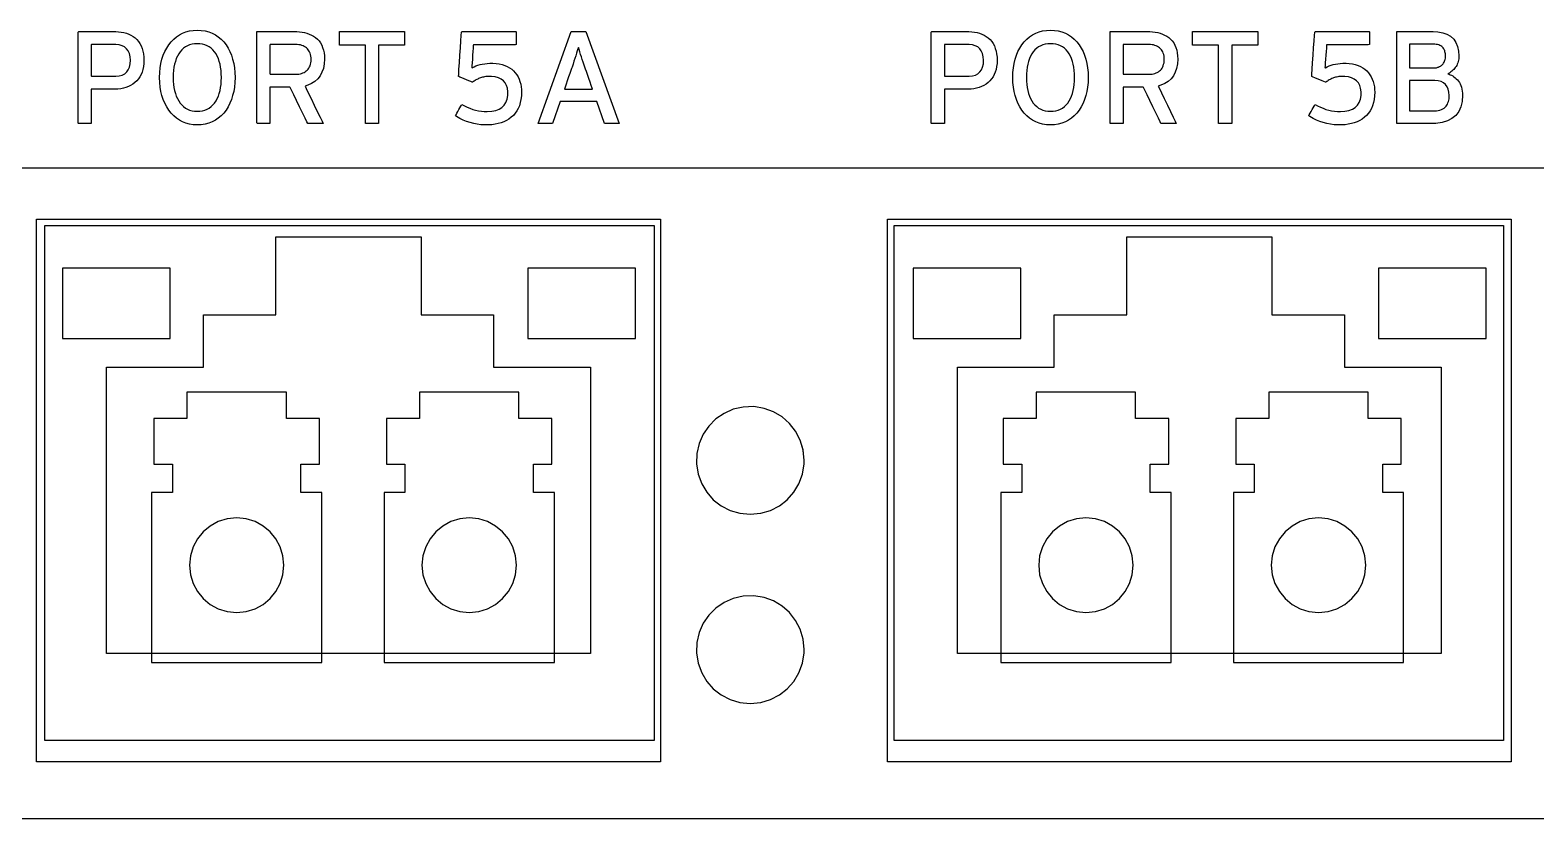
# Model space of a CAD drawing. Extents: x 1 to 47.7, y 0.2 to 33.4.
# Drawn here: x 38.839 to 40.432, y 12.742 to 13.577 of the extents above; entities that cross this region are included whole.
import ezdxf

# ---------------------------------------------------------------- set-up
doc = ezdxf.new("R2010")
doc.units = 0
doc.header["$MEASUREMENT"] = 0
for name, color, linetype in [('2_1__NO_ETHERNET__X', 7, 'CONTINUOUS'), ('2_2__PORTS_5A___5B_W_PTP__', 7, 'CONTINUOUS'), ('2_3__PORTS_5A___5B_W_PTP__', 7, 'CONTINUOUS'), ('2_4__PORTS_5A___5B_W_PTP__', 7, 'CONTINUOUS'), ('6_0____DWG', 7, 'CONTINUOUS')]:
    doc.layers.add(name, color=color, linetype=linetype)

msp = doc.modelspace()

# ---------------------------------------------------------------- linework, layer by layer
at = {"layer": '2_1__NO_ETHERNET__X'}
for points in [[(38.8251, 13.431), (38.8675, 13.431), (38.9134, 13.431), (38.9628, 13.431), (39.0154, 13.431), (39.0712, 13.431), (39.1299, 13.431), (39.1913, 13.431), (39.322, 13.431), (39.4618, 13.431), (39.6094, 13.431), (39.7636, 13.431), (39.9231, 13.431), (40.0864, 13.431), (40.4197, 13.431), (40.7529, 13.431), (40.9163, 13.431), (41.0757, 13.431), (41.2299, 13.431), (41.3775, 13.431)], [(41.3775, 12.7422), (41.2299, 12.7422), (41.0757, 12.7422), (40.9163, 12.7422), (40.7529, 12.7422), (40.4197, 12.7422), (40.0864, 12.7422), (39.9231, 12.7422), (39.7636, 12.7422), (39.6094, 12.7422), (39.4618, 12.7422), (39.322, 12.7422), (39.1913, 12.7422), (39.1299, 12.7422), (39.0712, 12.7422), (39.0154, 12.7422), (38.9628, 12.7422), (38.9134, 12.7422), (38.8675, 12.7422), (38.8251, 12.7422)]]:
    msp.add_lwpolyline(points, dxfattribs=at)
at = {"layer": '2_2__PORTS_5A___5B_W_PTP__'}
for points in [[(39.5058, 13.3768), (39.5058, 12.8026), (38.8457, 12.8026), (38.8457, 13.3768), (39.5058, 13.3768)], [(40.4057, 13.3768), (40.4057, 12.8026), (39.7457, 12.8026), (39.7457, 13.3768), (40.4057, 13.3768)], [(39.4316, 13.2202), (39.4316, 12.917), (38.9198, 12.917), (38.9198, 13.2202), (39.0221, 13.2202), (39.0221, 13.2753), (39.0989, 13.2753), (39.0989, 13.3579), (39.2524, 13.3579), (39.2524, 13.2753), (39.3292, 13.2753), (39.3292, 13.2202), (39.4316, 13.2202)], [(40.3316, 13.2202), (40.3316, 12.917), (39.8198, 12.917), (39.8198, 13.2202), (39.9221, 13.2202), (39.9221, 13.2753), (39.9989, 13.2753), (39.9989, 13.3579), (40.1524, 13.3579), (40.1524, 13.2753), (40.2292, 13.2753), (40.2292, 13.2202), (40.3316, 13.2202)], [(38.873, 13.3248), (38.873, 13.2504), (38.987, 13.2504), (38.987, 13.3248), (38.873, 13.3248)], [(39.3653, 13.3248), (39.3653, 13.2504), (39.4792, 13.2504), (39.4792, 13.3248), (39.3653, 13.3248)], [(39.773, 13.3248), (39.773, 13.2504), (39.887, 13.2504), (39.887, 13.3248), (39.773, 13.3248)], [(40.2652, 13.3248), (40.2652, 13.2504), (40.3792, 13.2504), (40.3792, 13.3248), (40.2652, 13.3248)]]:
    msp.add_lwpolyline(points, dxfattribs=at)
for points in [[(39.6577, 13.1214), (39.6566, 13.1325), (39.6536, 13.1428), (39.6487, 13.1522), (39.6422, 13.1605), (39.6344, 13.1674), (39.6253, 13.1729), (39.6153, 13.1765), (39.6044, 13.1783), (39.5933, 13.1779), (39.5827, 13.1755), (39.5729, 13.1712), (39.5643, 13.1653), (39.5568, 13.1578), (39.5509, 13.1492), (39.5466, 13.1394), (39.5442, 13.1288), (39.5438, 13.1177), (39.5456, 13.1068), (39.5493, 13.0968), (39.5547, 13.0877), (39.5616, 13.0799), (39.5699, 13.0734), (39.5793, 13.0685), (39.5896, 13.0655), (39.6007, 13.0644), (39.6117, 13.0655), (39.6221, 13.0685), (39.6315, 13.0734), (39.6397, 13.0799), (39.6467, 13.0877), (39.6521, 13.0968), (39.6558, 13.1068), (39.6576, 13.1177), (39.6577, 13.1214), (39.6577, 13.1214), (39.6577, 13.1214), (39.6577, 13.1214), (39.6577, 13.1214), (39.6577, 13.1214), (39.6577, 13.1214), (39.6577, 13.1214), (39.6577, 13.1214), (39.6577, 13.1214), (39.6577, 13.1214), (39.6577, 13.1214), (39.6577, 13.1214), (39.6577, 13.1214), (39.6577, 13.1214), (39.6577, 13.1214)], [(39.6577, 12.9214), (39.6566, 12.9325), (39.6536, 12.9428), (39.6487, 12.9522), (39.6422, 12.9605), (39.6344, 12.9674), (39.6253, 12.9728), (39.6153, 12.9765), (39.6044, 12.9783), (39.5933, 12.9779), (39.5827, 12.9755), (39.5729, 12.9712), (39.5643, 12.9652), (39.5568, 12.9578), (39.5509, 12.9492), (39.5466, 12.9394), (39.5442, 12.9288), (39.5438, 12.9177), (39.5456, 12.9068), (39.5493, 12.8968), (39.5547, 12.8877), (39.5616, 12.8799), (39.5699, 12.8734), (39.5793, 12.8686), (39.5896, 12.8655), (39.6007, 12.8644), (39.6117, 12.8655), (39.6221, 12.8686), (39.6315, 12.8734), (39.6397, 12.8799), (39.6467, 12.8877), (39.6521, 12.8968), (39.6558, 12.9068), (39.6576, 12.9177), (39.6577, 12.9214), (39.6577, 12.9214), (39.6577, 12.9214), (39.6577, 12.9214), (39.6577, 12.9214), (39.6577, 12.9214), (39.6577, 12.9214), (39.6577, 12.9214), (39.6577, 12.9214), (39.6577, 12.9214), (39.6577, 12.9214), (39.6577, 12.9214), (39.6577, 12.9214), (39.6577, 12.9214), (39.6577, 12.9214), (39.6577, 12.9214)]]:
    msp.add_lwpolyline(points, close=True, dxfattribs=at)
at = {"layer": '2_3__PORTS_5A___5B_W_PTP__'}
for points in [[(39.4991, 12.825), (38.8544, 12.825), (38.8544, 13.3698), (39.4991, 13.3698), (39.4991, 12.825)], [(40.3976, 12.825), (39.7529, 12.825), (39.7529, 13.3698), (40.3976, 13.3698), (40.3976, 12.825)], [(39.1254, 13.0876), (39.1254, 13.1176), (39.1448, 13.1176), (39.1448, 13.1656), (39.1099, 13.1656), (39.1099, 13.1936), (39.0048, 13.1936), (39.0048, 13.1656), (38.9698, 13.1656), (38.9698, 13.1176), (38.9894, 13.1176), (38.9894, 13.0876), (38.9674, 13.0876), (38.9674, 12.9076), (39.1474, 12.9076), (39.1474, 13.0876), (39.1254, 13.0876)], [(39.3714, 13.0876), (39.3714, 13.1176), (39.3909, 13.1176), (39.3909, 13.1656), (39.3559, 13.1656), (39.3559, 13.1936), (39.2509, 13.1936), (39.2509, 13.1656), (39.2159, 13.1656), (39.2159, 13.1176), (39.2354, 13.1176), (39.2354, 13.0876), (39.2133, 13.0876), (39.2133, 12.9076), (39.3934, 12.9076), (39.3934, 13.0876), (39.3714, 13.0876)], [(40.0238, 13.0876), (40.0238, 13.1176), (40.0433, 13.1176), (40.0433, 13.1656), (40.0083, 13.1656), (40.0083, 13.1936), (39.9033, 13.1936), (39.9033, 13.1656), (39.8683, 13.1656), (39.8683, 13.1176), (39.8878, 13.1176), (39.8878, 13.0876), (39.8658, 13.0876), (39.8658, 12.9076), (40.0458, 12.9076), (40.0458, 13.0876), (40.0238, 13.0876)], [(40.2698, 13.0876), (40.2698, 13.1176), (40.2893, 13.1176), (40.2893, 13.1656), (40.2543, 13.1656), (40.2543, 13.1936), (40.1493, 13.1936), (40.1493, 13.1656), (40.1143, 13.1656), (40.1143, 13.1176), (40.1338, 13.1176), (40.1338, 13.0876), (40.1118, 13.0876), (40.1118, 12.9076), (40.2918, 12.9076), (40.2918, 13.0876), (40.2698, 13.0876)]]:
    msp.add_lwpolyline(points, dxfattribs=at)
for points in [[(39.6577, 13.1214), (39.6566, 13.1324), (39.6536, 13.1428), (39.6487, 13.1522), (39.6422, 13.1605), (39.6344, 13.1674), (39.6253, 13.1728), (39.6153, 13.1765), (39.6044, 13.1783), (39.5933, 13.1779), (39.5827, 13.1755), (39.5729, 13.1712), (39.5643, 13.1653), (39.5568, 13.1578), (39.5509, 13.1492), (39.5466, 13.1394), (39.5442, 13.1288), (39.5438, 13.1176), (39.5456, 13.1068), (39.5493, 13.0968), (39.5547, 13.0877), (39.5616, 13.0799), (39.5699, 13.0734), (39.5793, 13.0685), (39.5896, 13.0655), (39.6007, 13.0644), (39.6117, 13.0655), (39.6221, 13.0685), (39.6315, 13.0734), (39.6397, 13.0799), (39.6467, 13.0877), (39.6521, 13.0968), (39.6558, 13.1068), (39.6576, 13.1176), (39.6577, 13.1214), (39.6577, 13.1214), (39.6577, 13.1214), (39.6577, 13.1214), (39.6577, 13.1214), (39.6577, 13.1214), (39.6577, 13.1214), (39.6577, 13.1214), (39.6577, 13.1214), (39.6577, 13.1214), (39.6577, 13.1214), (39.6577, 13.1214), (39.6577, 13.1214), (39.6577, 13.1214), (39.6577, 13.1214), (39.6577, 13.1214)], [(39.0074, 13.0106), (39.0084, 13.0005), (39.0113, 12.9911), (39.0159, 12.9826), (39.022, 12.9752), (39.0294, 12.9691), (39.0379, 12.9645), (39.0473, 12.9616), (39.0574, 12.9606), (39.0674, 12.9616), (39.0768, 12.9645), (39.0853, 12.9691), (39.0927, 12.9752), (39.0988, 12.9826), (39.1034, 12.9911), (39.1063, 13.0005), (39.1074, 13.0106), (39.1063, 13.0206), (39.1034, 13.03), (39.0988, 13.0385), (39.0927, 13.0459), (39.0853, 13.052), (39.0768, 13.0567), (39.0674, 13.0596), (39.0574, 13.0606), (39.0473, 13.0596), (39.0379, 13.0567), (39.0294, 13.052), (39.022, 13.0459), (39.0159, 13.0385), (39.0113, 13.03), (39.0084, 13.0206)], [(39.2533, 13.0106), (39.2544, 13.0005), (39.2573, 12.9911), (39.2619, 12.9826), (39.268, 12.9752), (39.2754, 12.9691), (39.2839, 12.9645), (39.2933, 12.9616), (39.3033, 12.9606), (39.3134, 12.9616), (39.3228, 12.9645), (39.3313, 12.9691), (39.3387, 12.9752), (39.3448, 12.9826), (39.3494, 12.9911), (39.3523, 13.0005), (39.3534, 13.0106), (39.3523, 13.0206), (39.3494, 13.03), (39.3448, 13.0385), (39.3387, 13.0459), (39.3313, 13.052), (39.3228, 13.0567), (39.3134, 13.0596), (39.3033, 13.0606), (39.2933, 13.0596), (39.2839, 13.0567), (39.2754, 13.052), (39.268, 13.0459), (39.2619, 13.0385), (39.2573, 13.03), (39.2544, 13.0206)], [(39.9058, 13.0106), (39.9068, 13.0005), (39.9097, 12.9911), (39.9144, 12.9826), (39.9205, 12.9752), (39.9279, 12.9691), (39.9363, 12.9645), (39.9457, 12.9616), (39.9558, 12.9606), (39.9659, 12.9616), (39.9753, 12.9645), (39.9838, 12.9691), (39.9912, 12.9752), (39.9973, 12.9826), (40.0019, 12.9911), (40.0048, 13.0005), (40.0058, 13.0106), (40.0048, 13.0206), (40.0019, 13.03), (39.9973, 13.0385), (39.9912, 13.0459), (39.9838, 13.052), (39.9753, 13.0567), (39.9659, 13.0596), (39.9558, 13.0606), (39.9457, 13.0596), (39.9363, 13.0567), (39.9279, 13.052), (39.9205, 13.0459), (39.9144, 13.0385), (39.9097, 13.03), (39.9068, 13.0206)], [(40.1518, 13.0106), (40.1528, 13.0005), (40.1557, 12.9911), (40.1604, 12.9826), (40.1665, 12.9752), (40.1739, 12.9691), (40.1823, 12.9645), (40.1917, 12.9616), (40.2018, 12.9606), (40.2119, 12.9616), (40.2213, 12.9645), (40.2298, 12.9691), (40.2372, 12.9752), (40.2433, 12.9826), (40.2479, 12.9911), (40.2508, 13.0005), (40.2518, 13.0106), (40.2508, 13.0206), (40.2479, 13.03), (40.2433, 13.0385), (40.2372, 13.0459), (40.2298, 13.052), (40.2213, 13.0567), (40.2119, 13.0596), (40.2018, 13.0606), (40.1917, 13.0596), (40.1823, 13.0567), (40.1739, 13.052), (40.1665, 13.0459), (40.1604, 13.0385), (40.1557, 13.03), (40.1528, 13.0206)], [(39.6577, 12.9214), (39.6566, 12.9324), (39.6536, 12.9428), (39.6487, 12.9522), (39.6422, 12.9604), (39.6344, 12.9674), (39.6253, 12.9728), (39.6153, 12.9765), (39.6044, 12.9783), (39.5933, 12.9779), (39.5827, 12.9755), (39.5729, 12.9712), (39.5643, 12.9652), (39.5568, 12.9578), (39.5509, 12.9491), (39.5466, 12.9394), (39.5442, 12.9288), (39.5438, 12.9177), (39.5456, 12.9068), (39.5493, 12.8968), (39.5547, 12.8877), (39.5616, 12.8799), (39.5699, 12.8734), (39.5793, 12.8685), (39.5896, 12.8655), (39.6007, 12.8644), (39.6117, 12.8655), (39.6221, 12.8685), (39.6315, 12.8734), (39.6397, 12.8799), (39.6467, 12.8877), (39.6521, 12.8968), (39.6558, 12.9068), (39.6576, 12.9177), (39.6577, 12.9214), (39.6577, 12.9214), (39.6577, 12.9214), (39.6577, 12.9214), (39.6577, 12.9214), (39.6577, 12.9214), (39.6577, 12.9214), (39.6577, 12.9214), (39.6577, 12.9214), (39.6577, 12.9214), (39.6577, 12.9214), (39.6577, 12.9214), (39.6577, 12.9214), (39.6577, 12.9214), (39.6577, 12.9214), (39.6577, 12.9214)]]:
    msp.add_lwpolyline(points, close=True, dxfattribs=at)
at = {"layer": '2_4__PORTS_5A___5B_W_PTP__'}
for points in [[(39.4991, 12.825), (38.8544, 12.825), (38.8544, 13.3698), (39.4991, 13.3698), (39.4991, 12.825)], [(40.4057, 13.3768), (40.4057, 12.8026), (39.7457, 12.8026), (39.7457, 13.3768), (40.4057, 13.3768)], [(40.3316, 13.2202), (40.3316, 12.917), (39.8198, 12.917), (39.8198, 13.2202), (39.9221, 13.2202), (39.9221, 13.2753), (39.9989, 13.2753), (39.9989, 13.3579), (40.1524, 13.3579), (40.1524, 13.2753), (40.2292, 13.2753), (40.2292, 13.2202), (40.3316, 13.2202)], [(39.773, 13.3248), (39.773, 13.2504), (39.887, 13.2504), (39.887, 13.3248), (39.773, 13.3248)], [(40.2652, 13.3248), (40.2652, 13.2504), (40.3792, 13.2504), (40.3792, 13.3248), (40.2652, 13.3248)], [(39.1254, 13.0876), (39.1254, 13.1176), (39.1448, 13.1176), (39.1448, 13.1656), (39.1099, 13.1656), (39.1099, 13.1936), (39.0048, 13.1936), (39.0048, 13.1656), (38.9698, 13.1656), (38.9698, 13.1176), (38.9894, 13.1176), (38.9894, 13.0876), (38.9674, 13.0876), (38.9674, 12.9076), (39.1474, 12.9076), (39.1474, 13.0876), (39.1254, 13.0876)], [(39.3714, 13.0876), (39.3714, 13.1176), (39.3909, 13.1176), (39.3909, 13.1656), (39.3559, 13.1656), (39.3559, 13.1936), (39.2509, 13.1936), (39.2509, 13.1656), (39.2159, 13.1656), (39.2159, 13.1176), (39.2354, 13.1176), (39.2354, 13.0876), (39.2133, 13.0876), (39.2133, 12.9076), (39.3934, 12.9076), (39.3934, 13.0876), (39.3714, 13.0876)]]:
    msp.add_lwpolyline(points, dxfattribs=at)
for points in [[(39.6577, 13.1214), (39.6566, 13.1324), (39.6536, 13.1428), (39.6487, 13.1522), (39.6422, 13.1605), (39.6344, 13.1674), (39.6253, 13.1728), (39.6153, 13.1765), (39.6044, 13.1783), (39.5933, 13.1779), (39.5827, 13.1755), (39.5729, 13.1712), (39.5643, 13.1653), (39.5568, 13.1578), (39.5509, 13.1492), (39.5466, 13.1394), (39.5442, 13.1288), (39.5438, 13.1176), (39.5456, 13.1068), (39.5493, 13.0968), (39.5547, 13.0877), (39.5616, 13.0799), (39.5699, 13.0734), (39.5793, 13.0685), (39.5896, 13.0655), (39.6007, 13.0644), (39.6117, 13.0655), (39.6221, 13.0685), (39.6315, 13.0734), (39.6397, 13.0799), (39.6467, 13.0877), (39.6521, 13.0968), (39.6558, 13.1068), (39.6576, 13.1176), (39.6577, 13.1214), (39.6577, 13.1214), (39.6577, 13.1214), (39.6577, 13.1214), (39.6577, 13.1214), (39.6577, 13.1214), (39.6577, 13.1214), (39.6577, 13.1214), (39.6577, 13.1214), (39.6577, 13.1214), (39.6577, 13.1214), (39.6577, 13.1214), (39.6577, 13.1214), (39.6577, 13.1214), (39.6577, 13.1214), (39.6577, 13.1214)], [(39.0074, 13.0106), (39.0084, 13.0005), (39.0113, 12.9911), (39.0159, 12.9826), (39.022, 12.9752), (39.0294, 12.9691), (39.0379, 12.9645), (39.0473, 12.9616), (39.0574, 12.9606), (39.0674, 12.9616), (39.0768, 12.9645), (39.0853, 12.9691), (39.0927, 12.9752), (39.0988, 12.9826), (39.1034, 12.9911), (39.1063, 13.0005), (39.1074, 13.0106), (39.1063, 13.0206), (39.1034, 13.03), (39.0988, 13.0385), (39.0927, 13.0459), (39.0853, 13.052), (39.0768, 13.0567), (39.0674, 13.0596), (39.0574, 13.0606), (39.0473, 13.0596), (39.0379, 13.0567), (39.0294, 13.052), (39.022, 13.0459), (39.0159, 13.0385), (39.0113, 13.03), (39.0084, 13.0206)], [(39.2533, 13.0106), (39.2544, 13.0005), (39.2573, 12.9911), (39.2619, 12.9826), (39.268, 12.9752), (39.2754, 12.9691), (39.2839, 12.9645), (39.2933, 12.9616), (39.3033, 12.9606), (39.3134, 12.9616), (39.3228, 12.9645), (39.3313, 12.9691), (39.3387, 12.9752), (39.3448, 12.9826), (39.3494, 12.9911), (39.3523, 13.0005), (39.3534, 13.0106), (39.3523, 13.0206), (39.3494, 13.03), (39.3448, 13.0385), (39.3387, 13.0459), (39.3313, 13.052), (39.3228, 13.0567), (39.3134, 13.0596), (39.3033, 13.0606), (39.2933, 13.0596), (39.2839, 13.0567), (39.2754, 13.052), (39.268, 13.0459), (39.2619, 13.0385), (39.2573, 13.03), (39.2544, 13.0206)], [(39.6577, 12.9214), (39.6566, 12.9324), (39.6536, 12.9428), (39.6487, 12.9522), (39.6422, 12.9604), (39.6344, 12.9674), (39.6253, 12.9728), (39.6153, 12.9765), (39.6044, 12.9783), (39.5933, 12.9779), (39.5827, 12.9755), (39.5729, 12.9712), (39.5643, 12.9652), (39.5568, 12.9578), (39.5509, 12.9491), (39.5466, 12.9394), (39.5442, 12.9288), (39.5438, 12.9177), (39.5456, 12.9068), (39.5493, 12.8968), (39.5547, 12.8877), (39.5616, 12.8799), (39.5699, 12.8734), (39.5793, 12.8685), (39.5896, 12.8655), (39.6007, 12.8644), (39.6117, 12.8655), (39.6221, 12.8685), (39.6315, 12.8734), (39.6397, 12.8799), (39.6467, 12.8877), (39.6521, 12.8968), (39.6558, 12.9068), (39.6576, 12.9177), (39.6577, 12.9214), (39.6577, 12.9214), (39.6577, 12.9214), (39.6577, 12.9214), (39.6577, 12.9214), (39.6577, 12.9214), (39.6577, 12.9214), (39.6577, 12.9214), (39.6577, 12.9214), (39.6577, 12.9214), (39.6577, 12.9214), (39.6577, 12.9214), (39.6577, 12.9214), (39.6577, 12.9214), (39.6577, 12.9214), (39.6577, 12.9214)]]:
    msp.add_lwpolyline(points, close=True, dxfattribs=at)
at = {"layer": '6_0____DWG'}
for points in [[(38.9593, 13.5447), (38.9591, 13.5413), (38.9587, 13.5381), (38.9581, 13.535), (38.9573, 13.5322), (38.9562, 13.5296), (38.9549, 13.5272), (38.9534, 13.525), (38.9516, 13.5229), (38.9496, 13.5211), (38.9475, 13.5195), (38.9452, 13.5181), (38.9428, 13.5169), (38.9402, 13.5159), (38.9375, 13.5151), (38.9347, 13.5146), (38.9316, 13.5142), (38.9284, 13.5141), (38.9273, 13.5141), (38.925, 13.5141), (38.9216, 13.5141), (38.9174, 13.5141), (38.9132, 13.5141), (38.9091, 13.5141), (38.9059, 13.5141), (38.9039, 13.5141), (38.9035, 13.514), (38.9035, 13.5117), (38.9035, 13.5075), (38.9035, 13.5019), (38.9035, 13.4956), (38.9035, 13.4894), (38.9035, 13.484), (38.9035, 13.4799), (38.9035, 13.478), (38.9031, 13.4779), (38.9019, 13.4779), (38.9, 13.4779), (38.8978, 13.4779), (38.8953, 13.4779), (38.8931, 13.4779), (38.8912, 13.4779), (38.89, 13.4779), (38.8896, 13.4781), (38.8896, 13.4833), (38.8896, 13.4942), (38.8896, 13.5089), (38.8896, 13.5255), (38.8896, 13.5423), (38.8896, 13.5573), (38.8896, 13.5687), (38.8896, 13.5746), (38.8903, 13.5751), (38.8935, 13.5751), (38.8987, 13.5751), (38.9051, 13.5751), (38.912, 13.5751), (38.9186, 13.5751), (38.9241, 13.5751), (38.9278, 13.5751), (38.9294, 13.5751), (38.9324, 13.5749), (38.9353, 13.5746), (38.938, 13.5741), (38.9407, 13.5733), (38.9431, 13.5724), (38.9455, 13.5713), (38.9477, 13.5699), (38.9498, 13.5684), (38.9517, 13.5666), (38.9535, 13.5646), (38.955, 13.5623), (38.9563, 13.5599), (38.9573, 13.5573), (38.9582, 13.5544), (38.9588, 13.5514), (38.9591, 13.5481)], [(39.0556, 13.5265), (39.0554, 13.5213), (39.0549, 13.5164), (39.0542, 13.5117), (39.0531, 13.5073), (39.0518, 13.5032), (39.0502, 13.4992), (39.0483, 13.4956), (39.0461, 13.4921), (39.0436, 13.4889), (39.0409, 13.486), (39.0379, 13.4835), (39.0348, 13.4814), (39.0314, 13.4796), (39.0278, 13.4783), (39.0239, 13.4772), (39.0199, 13.4766), (39.0156, 13.4763), (39.0114, 13.4766), (39.0074, 13.4772), (39.0036, 13.4783), (39, 13.4796), (38.9967, 13.4814), (38.9936, 13.4835), (38.9907, 13.486), (38.988, 13.4889), (38.9855, 13.4921), (38.9833, 13.4956), (38.9813, 13.4992), (38.9797, 13.5032), (38.9783, 13.5073), (38.9772, 13.5117), (38.9765, 13.5164), (38.976, 13.5213), (38.9758, 13.5265), (38.976, 13.5317), (38.9765, 13.5366), (38.9772, 13.5413), (38.9783, 13.5458), (38.9797, 13.55), (38.9813, 13.5539), (38.9833, 13.5576), (38.9855, 13.5611), (38.988, 13.5643), (38.9907, 13.5671), (38.9936, 13.5696), (38.9967, 13.5717), (39, 13.5734), (39.0036, 13.5748), (39.0074, 13.5758), (39.0114, 13.5764), (39.0156, 13.5766), (39.0199, 13.5764), (39.0239, 13.5758), (39.0278, 13.5748), (39.0314, 13.5734), (39.0348, 13.5717), (39.0379, 13.5696), (39.0409, 13.5671), (39.0436, 13.5643), (39.0461, 13.5611), (39.0483, 13.5576), (39.0502, 13.5539), (39.0518, 13.55), (39.0531, 13.5458), (39.0542, 13.5413), (39.0549, 13.5366), (39.0554, 13.5317)], [(39.1503, 13.546), (39.15, 13.5409), (39.1491, 13.5362), (39.1476, 13.532), (39.1457, 13.5283), (39.1432, 13.5251), (39.1401, 13.5224), (39.1366, 13.5202), (39.1325, 13.5185), (39.1297, 13.5174), (39.1309, 13.515), (39.1331, 13.5103), (39.1361, 13.5042), (39.1393, 13.4974), (39.1426, 13.4907), (39.1455, 13.4847), (39.1477, 13.4802), (39.1487, 13.478), (39.1485, 13.4779), (39.1471, 13.4779), (39.145, 13.4779), (39.1423, 13.4779), (39.1395, 13.4779), (39.1368, 13.4779), (39.1346, 13.4779), (39.133, 13.4779), (39.1325, 13.4779), (39.1317, 13.4796), (39.1298, 13.4836), (39.1271, 13.4891), (39.1239, 13.4956), (39.1207, 13.5022), (39.1178, 13.5083), (39.1154, 13.5131), (39.1141, 13.5159), (39.1137, 13.5164), (39.1123, 13.5164), (39.1097, 13.5164), (39.1064, 13.5164), (39.1027, 13.5164), (39.0991, 13.5164), (39.096, 13.5164), (39.0937, 13.5164), (39.0926, 13.5164), (39.0926, 13.5154), (39.0926, 13.512), (39.0926, 13.5067), (39.0926, 13.5004), (39.0926, 13.4938), (39.0926, 13.4875), (39.0926, 13.4823), (39.0926, 13.4789), (39.0926, 13.4779), (39.0919, 13.4779), (39.0904, 13.4779), (39.0884, 13.4779), (39.086, 13.4779), (39.0836, 13.4779), (39.0815, 13.4779), (39.0798, 13.4779), (39.0789, 13.4779), (39.0788, 13.479), (39.0788, 13.4861), (39.0788, 13.4982), (39.0788, 13.5136), (39.0788, 13.5303), (39.0788, 13.5466), (39.0788, 13.5607), (39.0788, 13.5708), (39.0788, 13.575), (39.0801, 13.5751), (39.0839, 13.5751), (39.0897, 13.5751), (39.0965, 13.5751), (39.1036, 13.5751), (39.1103, 13.5751), (39.1158, 13.5751), (39.1192, 13.5751), (39.1209, 13.5751), (39.1237, 13.5749), (39.1265, 13.5746), (39.1291, 13.5741), (39.1317, 13.5734), (39.1341, 13.5725), (39.1364, 13.5714), (39.1386, 13.5702), (39.1407, 13.5687), (39.1427, 13.5671), (39.1445, 13.5652), (39.146, 13.5631), (39.1473, 13.5608), (39.1483, 13.5583), (39.1492, 13.5555), (39.1498, 13.5526), (39.1502, 13.5494)], [(39.3587, 13.5109), (39.3586, 13.507), (39.3581, 13.5033), (39.3574, 13.4999), (39.3565, 13.4967), (39.3553, 13.4938), (39.3538, 13.4911), (39.3521, 13.4886), (39.3501, 13.4864), (39.3479, 13.4844), (39.3454, 13.4826), (39.3428, 13.4811), (39.3401, 13.4797), (39.3371, 13.4786), (39.334, 13.4777), (39.3307, 13.477), (39.3273, 13.4766), (39.3237, 13.4764), (39.3198, 13.4764), (39.3158, 13.4766), (39.3119, 13.4771), (39.3081, 13.4778), (39.3043, 13.4788), (39.3006, 13.48), (39.297, 13.4815), (39.2934, 13.4832), (39.2899, 13.4852), (39.2889, 13.4861), (39.2894, 13.4871), (39.2903, 13.4886), (39.2914, 13.4905), (39.2925, 13.4925), (39.2936, 13.4945), (39.2946, 13.4962), (39.2953, 13.4974), (39.2956, 13.498), (39.2982, 13.4965), (39.3012, 13.4951), (39.3041, 13.4939), (39.3071, 13.4928), (39.3101, 13.492), (39.3131, 13.4913), (39.3162, 13.4908), (39.3192, 13.4905), (39.3225, 13.4904), (39.3273, 13.4908), (39.3314, 13.4917), (39.335, 13.493), (39.338, 13.4949), (39.3404, 13.4973), (39.3422, 13.5001), (39.3435, 13.5035), (39.3442, 13.5074), (39.3443, 13.5115), (39.3438, 13.5151), (39.3428, 13.5182), (39.3414, 13.5209), (39.3395, 13.5231), (39.3371, 13.5249), (39.3343, 13.5263), (39.3309, 13.5271), (39.3271, 13.5276), (39.3245, 13.5276), (39.3232, 13.5276), (39.322, 13.5275), (39.3208, 13.5274), (39.3196, 13.5272), (39.3184, 13.527), (39.3173, 13.5268), (39.3163, 13.5265), (39.3152, 13.5262), (39.3142, 13.5258), (39.3133, 13.5254), (39.3123, 13.5249), (39.3114, 13.5244), (39.3105, 13.5239), (39.3096, 13.5233), (39.3087, 13.5228), (39.3079, 13.5221), (39.307, 13.5215), (39.3065, 13.5217), (39.305, 13.5223), (39.303, 13.5231), (39.3005, 13.5241), (39.298, 13.5252), (39.2956, 13.5262), (39.2936, 13.527), (39.2923, 13.5275), (39.292, 13.5277), (39.2922, 13.5301), (39.2925, 13.5352), (39.293, 13.5421), (39.2935, 13.55), (39.2941, 13.558), (39.2946, 13.5653), (39.295, 13.5711), (39.2952, 13.5745), (39.2957, 13.5751), (39.2994, 13.5751), (39.3062, 13.5751), (39.315, 13.5751), (39.3247, 13.5751), (39.3344, 13.5751), (39.343, 13.5751), (39.3495, 13.5751), (39.3528, 13.5751), (39.3531, 13.5748), (39.3531, 13.5738), (39.3531, 13.572), (39.3531, 13.5699), (39.3531, 13.5675), (39.3531, 13.5652), (39.3531, 13.5633), (39.3531, 13.5619), (39.3531, 13.5613), (39.3518, 13.5612), (39.3477, 13.5612), (39.3416, 13.5612), (39.3343, 13.5612), (39.3266, 13.5612), (39.3193, 13.5612), (39.3132, 13.5612), (39.3091, 13.5612), (39.3078, 13.5612), (39.3077, 13.5602), (39.3076, 13.5576), (39.3073, 13.5541), (39.307, 13.5501), (39.3067, 13.5459), (39.3064, 13.542), (39.3062, 13.5389), (39.306, 13.537), (39.3066, 13.5369), (39.3085, 13.5379), (39.3104, 13.5388), (39.3126, 13.5396), (39.3148, 13.5402), (39.3172, 13.5407), (39.3197, 13.5411), (39.3223, 13.5414), (39.325, 13.5415), (39.3283, 13.5415), (39.3318, 13.5413), (39.3351, 13.5408), (39.3382, 13.5401), (39.341, 13.5392), (39.3436, 13.5381), (39.3461, 13.5367), (39.3483, 13.5352), (39.3503, 13.5334), (39.3521, 13.5314), (39.3536, 13.5293), (39.355, 13.5271), (39.3561, 13.5247), (39.357, 13.5222), (39.3578, 13.5196), (39.3583, 13.5168), (39.3586, 13.5139)], [(39.8619, 13.5447), (39.8617, 13.5413), (39.8613, 13.5381), (39.8607, 13.535), (39.8599, 13.5322), (39.8588, 13.5296), (39.8575, 13.5272), (39.856, 13.525), (39.8542, 13.5229), (39.8522, 13.5211), (39.8501, 13.5195), (39.8478, 13.5181), (39.8454, 13.5169), (39.8428, 13.5159), (39.8401, 13.5151), (39.8372, 13.5146), (39.8342, 13.5142), (39.831, 13.5141), (39.8299, 13.5141), (39.8276, 13.5141), (39.8241, 13.5141), (39.82, 13.5141), (39.8157, 13.5141), (39.8117, 13.5141), (39.8085, 13.5141), (39.8065, 13.5141), (39.806, 13.514), (39.806, 13.5117), (39.806, 13.5075), (39.806, 13.5019), (39.806, 13.4956), (39.806, 13.4894), (39.806, 13.484), (39.806, 13.4799), (39.806, 13.478), (39.8057, 13.4779), (39.8045, 13.4779), (39.8026, 13.4779), (39.8003, 13.4779), (39.7979, 13.4779), (39.7956, 13.4779), (39.7938, 13.4779), (39.7925, 13.4779), (39.7922, 13.4781), (39.7922, 13.4833), (39.7922, 13.4942), (39.7922, 13.5089), (39.7922, 13.5255), (39.7922, 13.5423), (39.7922, 13.5573), (39.7922, 13.5687), (39.7922, 13.5746), (39.7929, 13.5751), (39.7961, 13.5751), (39.8013, 13.5751), (39.8077, 13.5751), (39.8146, 13.5751), (39.8212, 13.5751), (39.8267, 13.5751), (39.8304, 13.5751), (39.8319, 13.5751), (39.835, 13.5749), (39.8379, 13.5746), (39.8406, 13.5741), (39.8432, 13.5733), (39.8457, 13.5724), (39.8481, 13.5713), (39.8503, 13.5699), (39.8524, 13.5684), (39.8543, 13.5666), (39.8561, 13.5646), (39.8576, 13.5623), (39.8589, 13.5599), (39.8599, 13.5573), (39.8607, 13.5544), (39.8613, 13.5514), (39.8617, 13.5481)], [(39.9582, 13.5265), (39.958, 13.5213), (39.9575, 13.5164), (39.9568, 13.5117), (39.9557, 13.5073), (39.9544, 13.5032), (39.9528, 13.4992), (39.9509, 13.4956), (39.9487, 13.4921), (39.9462, 13.4889), (39.9435, 13.486), (39.9405, 13.4835), (39.9374, 13.4814), (39.934, 13.4796), (39.9304, 13.4783), (39.9265, 13.4772), (39.9225, 13.4766), (39.9182, 13.4763), (39.914, 13.4766), (39.91, 13.4772), (39.9062, 13.4783), (39.9026, 13.4796), (39.8993, 13.4814), (39.8962, 13.4835), (39.8933, 13.486), (39.8906, 13.4889), (39.8881, 13.4921), (39.8858, 13.4956), (39.8839, 13.4992), (39.8823, 13.5032), (39.8809, 13.5073), (39.8798, 13.5117), (39.8791, 13.5164), (39.8786, 13.5213), (39.8784, 13.5265), (39.8786, 13.5317), (39.8791, 13.5366), (39.8798, 13.5413), (39.8809, 13.5458), (39.8823, 13.55), (39.8839, 13.5539), (39.8858, 13.5576), (39.8881, 13.5611), (39.8906, 13.5643), (39.8933, 13.5671), (39.8962, 13.5696), (39.8993, 13.5717), (39.9026, 13.5734), (39.9062, 13.5748), (39.91, 13.5758), (39.914, 13.5764), (39.9182, 13.5766), (39.9225, 13.5764), (39.9265, 13.5758), (39.9304, 13.5748), (39.934, 13.5734), (39.9374, 13.5717), (39.9405, 13.5696), (39.9435, 13.5671), (39.9462, 13.5643), (39.9487, 13.5611), (39.9509, 13.5576), (39.9528, 13.5539), (39.9544, 13.55), (39.9557, 13.5458), (39.9568, 13.5413), (39.9575, 13.5366), (39.958, 13.5317)], [(40.0529, 13.546), (40.0525, 13.5409), (40.0516, 13.5362), (40.0502, 13.532), (40.0483, 13.5283), (40.0458, 13.5251), (40.0427, 13.5224), (40.0392, 13.5202), (40.0351, 13.5185), (40.0323, 13.5174), (40.0335, 13.515), (40.0357, 13.5103), (40.0386, 13.5042), (40.0419, 13.4974), (40.0452, 13.4907), (40.0481, 13.4847), (40.0503, 13.4802), (40.0513, 13.478), (40.0511, 13.4779), (40.0497, 13.4779), (40.0475, 13.4779), (40.0449, 13.4779), (40.0421, 13.4779), (40.0394, 13.4779), (40.0371, 13.4779), (40.0356, 13.4779), (40.0351, 13.4779), (40.0343, 13.4796), (40.0324, 13.4836), (40.0296, 13.4891), (40.0265, 13.4956), (40.0233, 13.5022), (40.0204, 13.5083), (40.018, 13.5131), (40.0167, 13.5159), (40.0163, 13.5164), (40.0148, 13.5164), (40.0123, 13.5164), (40.009, 13.5164), (40.0053, 13.5164), (40.0017, 13.5164), (39.9986, 13.5164), (39.9963, 13.5164), (39.9952, 13.5164), (39.9952, 13.5154), (39.9952, 13.512), (39.9952, 13.5067), (39.9952, 13.5004), (39.9952, 13.4938), (39.9952, 13.4875), (39.9952, 13.4823), (39.9952, 13.4789), (39.9952, 13.4779), (39.9945, 13.4779), (39.993, 13.4779), (39.9909, 13.4779), (39.9886, 13.4779), (39.9862, 13.4779), (39.9841, 13.4779), (39.9824, 13.4779), (39.9815, 13.4779), (39.9814, 13.479), (39.9814, 13.4861), (39.9814, 13.4982), (39.9814, 13.5136), (39.9814, 13.5303), (39.9814, 13.5466), (39.9814, 13.5607), (39.9814, 13.5708), (39.9814, 13.575), (39.9826, 13.5751), (39.9865, 13.5751), (39.9923, 13.5751), (39.9991, 13.5751), (40.0062, 13.5751), (40.0129, 13.5751), (40.0183, 13.5751), (40.0218, 13.5751), (40.0234, 13.5751), (40.0263, 13.5749), (40.0291, 13.5746), (40.0317, 13.5741), (40.0343, 13.5734), (40.0367, 13.5725), (40.039, 13.5714), (40.0412, 13.5702), (40.0433, 13.5687), (40.0453, 13.5671), (40.047, 13.5652), (40.0486, 13.5631), (40.0499, 13.5608), (40.0509, 13.5583), (40.0518, 13.5555), (40.0524, 13.5526), (40.0528, 13.5494)], [(40.2613, 13.5109), (40.2611, 13.507), (40.2607, 13.5033), (40.26, 13.4999), (40.2591, 13.4967), (40.2579, 13.4938), (40.2564, 13.4911), (40.2547, 13.4886), (40.2527, 13.4864), (40.2505, 13.4844), (40.248, 13.4826), (40.2454, 13.4811), (40.2427, 13.4797), (40.2397, 13.4786), (40.2366, 13.4777), (40.2333, 13.477), (40.2299, 13.4766), (40.2262, 13.4764), (40.2224, 13.4764), (40.2184, 13.4766), (40.2145, 13.4771), (40.2107, 13.4778), (40.2069, 13.4788), (40.2032, 13.48), (40.1996, 13.4815), (40.196, 13.4832), (40.1925, 13.4852), (40.1915, 13.4861), (40.192, 13.4871), (40.1929, 13.4886), (40.1939, 13.4905), (40.1951, 13.4925), (40.1962, 13.4945), (40.1972, 13.4962), (40.1979, 13.4974), (40.1982, 13.498), (40.2008, 13.4965), (40.2038, 13.4951), (40.2067, 13.4939), (40.2097, 13.4928), (40.2127, 13.492), (40.2157, 13.4913), (40.2188, 13.4908), (40.2218, 13.4905), (40.2251, 13.4904), (40.2298, 13.4908), (40.234, 13.4917), (40.2376, 13.493), (40.2405, 13.4949), (40.243, 13.4973), (40.2448, 13.5001), (40.2461, 13.5035), (40.2468, 13.5074), (40.2469, 13.5115), (40.2464, 13.5151), (40.2454, 13.5182), (40.244, 13.5209), (40.2421, 13.5231), (40.2397, 13.5249), (40.2368, 13.5263), (40.2335, 13.5271), (40.2297, 13.5276), (40.2271, 13.5276), (40.2258, 13.5276), (40.2246, 13.5275), (40.2233, 13.5274), (40.2222, 13.5272), (40.221, 13.527), (40.2199, 13.5268), (40.2188, 13.5265), (40.2178, 13.5262), (40.2168, 13.5258), (40.2159, 13.5254), (40.2149, 13.5249), (40.214, 13.5244), (40.2131, 13.5239), (40.2122, 13.5233), (40.2113, 13.5228), (40.2105, 13.5221), (40.2096, 13.5215), (40.2091, 13.5217), (40.2076, 13.5223), (40.2056, 13.5231), (40.2031, 13.5241), (40.2005, 13.5252), (40.1981, 13.5262), (40.1962, 13.527), (40.1949, 13.5275), (40.1946, 13.5277), (40.1948, 13.5301), (40.1951, 13.5352), (40.1956, 13.5421), (40.1961, 13.55), (40.1966, 13.558), (40.1971, 13.5653), (40.1975, 13.5711), (40.1978, 13.5745), (40.1982, 13.5751), (40.202, 13.5751), (40.2088, 13.5751), (40.2175, 13.5751), (40.2273, 13.5751), (40.237, 13.5751), (40.2456, 13.5751), (40.2521, 13.5751), (40.2554, 13.5751), (40.2557, 13.5748), (40.2557, 13.5738), (40.2557, 13.572), (40.2557, 13.5699), (40.2557, 13.5675), (40.2557, 13.5652), (40.2557, 13.5633), (40.2557, 13.5619), (40.2557, 13.5613), (40.2544, 13.5612), (40.2503, 13.5612), (40.2442, 13.5612), (40.2369, 13.5612), (40.2292, 13.5612), (40.2219, 13.5612), (40.2158, 13.5612), (40.2117, 13.5612), (40.2104, 13.5612), (40.2103, 13.5602), (40.2101, 13.5576), (40.2099, 13.5541), (40.2096, 13.5501), (40.2093, 13.5459), (40.209, 13.542), (40.2088, 13.5389), (40.2086, 13.537), (40.2092, 13.5369), (40.211, 13.5379), (40.213, 13.5388), (40.2152, 13.5396), (40.2174, 13.5402), (40.2198, 13.5407), (40.2223, 13.5411), (40.2249, 13.5414), (40.2276, 13.5415), (40.2309, 13.5415), (40.2344, 13.5413), (40.2377, 13.5408), (40.2407, 13.5401), (40.2436, 13.5392), (40.2462, 13.5381), (40.2487, 13.5367), (40.2509, 13.5352), (40.2529, 13.5334), (40.2546, 13.5314), (40.2562, 13.5293), (40.2576, 13.5271), (40.2587, 13.5247), (40.2596, 13.5222), (40.2604, 13.5196), (40.2609, 13.5168), (40.2612, 13.5139)], [(40.3542, 13.5077), (40.3537, 13.5011), (40.3523, 13.4954), (40.3501, 13.4905), (40.347, 13.4863), (40.343, 13.483), (40.3382, 13.4806), (40.3326, 13.4789), (40.326, 13.478), (40.3217, 13.4779), (40.3192, 13.4779), (40.3146, 13.4779), (40.3087, 13.4779), (40.3022, 13.4779), (40.2959, 13.4779), (40.2903, 13.4779), (40.2864, 13.4779), (40.2847, 13.4779), (40.2846, 13.4808), (40.2846, 13.49), (40.2846, 13.5036), (40.2846, 13.5199), (40.2846, 13.5368), (40.2846, 13.5526), (40.2846, 13.5654), (40.2846, 13.5734), (40.2848, 13.5751), (40.2872, 13.5751), (40.2917, 13.5751), (40.2977, 13.5751), (40.3044, 13.5751), (40.311, 13.5751), (40.3169, 13.5751), (40.3212, 13.5751), (40.3232, 13.5751), (40.3279, 13.5748), (40.3332, 13.5739), (40.3377, 13.5724), (40.3416, 13.5701), (40.3448, 13.5671), (40.3472, 13.5635), (40.349, 13.5592), (40.35, 13.5542), (40.3503, 13.5495), (40.3503, 13.5478), (40.3501, 13.5462), (40.3499, 13.5447), (40.3495, 13.5433), (40.3491, 13.5419), (40.3486, 13.5406), (40.348, 13.5393), (40.3473, 13.5381), (40.3465, 13.537), (40.3456, 13.536), (40.3448, 13.535), (40.3438, 13.5341), (40.3428, 13.5332), (40.3417, 13.5324), (40.3406, 13.5316), (40.3394, 13.5309), (40.3385, 13.5303), (40.3399, 13.5299), (40.3412, 13.5294), (40.3426, 13.5288), (40.3438, 13.5281), (40.3451, 13.5272), (40.3463, 13.5263), (40.3476, 13.5252), (40.3487, 13.524), (40.3499, 13.5227), (40.3509, 13.5213), (40.3517, 13.5197), (40.3525, 13.518), (40.3531, 13.5162), (40.3536, 13.5143), (40.3539, 13.5122), (40.3541, 13.51)], [(38.9449, 13.5447), (38.9446, 13.5485), (38.9438, 13.5518), (38.9426, 13.5546), (38.9409, 13.5569), (38.9387, 13.5588), (38.9361, 13.5601), (38.933, 13.561), (38.9295, 13.5614), (38.9281, 13.5614), (38.9256, 13.5614), (38.9219, 13.5614), (38.9175, 13.5614), (38.9129, 13.5614), (38.9087, 13.5614), (38.9054, 13.5614), (38.9036, 13.5614), (38.9035, 13.5609), (38.9035, 13.558), (38.9035, 13.5534), (38.9035, 13.5476), (38.9035, 13.5415), (38.9035, 13.5358), (38.9035, 13.5311), (38.9035, 13.5283), (38.9036, 13.5278), (38.9054, 13.5278), (38.9087, 13.5278), (38.9129, 13.5278), (38.9175, 13.5278), (38.9219, 13.5278), (38.9256, 13.5278), (38.9281, 13.5278), (38.9295, 13.5278), (38.9331, 13.5282), (38.9363, 13.5291), (38.9389, 13.5305), (38.9411, 13.5324), (38.9427, 13.5347), (38.9439, 13.5375), (38.9447, 13.5409)], [(39.0412, 13.5265), (39.0411, 13.5303), (39.0408, 13.534), (39.0404, 13.5374), (39.0398, 13.5406), (39.039, 13.5436), (39.038, 13.5465), (39.0368, 13.5491), (39.0355, 13.5515), (39.034, 13.5537), (39.0323, 13.5557), (39.0304, 13.5574), (39.0284, 13.5588), (39.0262, 13.56), (39.0238, 13.5609), (39.0212, 13.5616), (39.0185, 13.562), (39.0156, 13.5621), (39.0128, 13.562), (39.0101, 13.5616), (39.0076, 13.5609), (39.0053, 13.56), (39.0031, 13.5588), (39.0011, 13.5574), (38.9993, 13.5557), (38.9976, 13.5537), (38.996, 13.5515), (38.9947, 13.5491), (38.9935, 13.5465), (38.9925, 13.5436), (38.9917, 13.5406), (38.991, 13.5374), (38.9906, 13.534), (38.9903, 13.5303), (38.9902, 13.5265), (38.9903, 13.5227), (38.9906, 13.5192), (38.991, 13.5158), (38.9917, 13.5126), (38.9925, 13.5096), (38.9935, 13.5068), (38.9947, 13.5042), (38.996, 13.5018), (38.9976, 13.4995), (38.9993, 13.4975), (39.0011, 13.4957), (39.0031, 13.4942), (39.0053, 13.493), (39.0076, 13.4921), (39.0101, 13.4914), (39.0128, 13.491), (39.0156, 13.4908), (39.0185, 13.491), (39.0212, 13.4914), (39.0238, 13.4921), (39.0262, 13.493), (39.0284, 13.4942), (39.0304, 13.4957), (39.0323, 13.4975), (39.034, 13.4995), (39.0355, 13.5018), (39.0368, 13.5042), (39.038, 13.5068), (39.039, 13.5096), (39.0398, 13.5126), (39.0404, 13.5158), (39.0408, 13.5192), (39.0411, 13.5227)], [(39.1361, 13.5456), (39.136, 13.5474), (39.1358, 13.5491), (39.1355, 13.5507), (39.135, 13.5521), (39.1345, 13.5535), (39.1338, 13.5547), (39.1331, 13.5559), (39.1322, 13.5569), (39.1311, 13.5578), (39.13, 13.5587), (39.1288, 13.5594), (39.1276, 13.56), (39.1262, 13.5605), (39.1247, 13.5609), (39.1232, 13.5612), (39.1215, 13.5613), (39.12, 13.5614), (39.1187, 13.5614), (39.1156, 13.5614), (39.1114, 13.5614), (39.1067, 13.5614), (39.1019, 13.5614), (39.0976, 13.5614), (39.0943, 13.5614), (39.0927, 13.5614), (39.0926, 13.5607), (39.0926, 13.558), (39.0926, 13.5537), (39.0926, 13.5485), (39.0926, 13.5429), (39.0926, 13.5377), (39.0926, 13.5334), (39.0926, 13.5307), (39.0927, 13.53), (39.0943, 13.53), (39.0976, 13.53), (39.1019, 13.53), (39.1067, 13.53), (39.1114, 13.53), (39.1156, 13.53), (39.1187, 13.53), (39.12, 13.53), (39.1215, 13.5301), (39.1231, 13.5302), (39.1247, 13.5305), (39.1261, 13.5308), (39.1275, 13.5313), (39.1287, 13.5319), (39.1299, 13.5326), (39.131, 13.5334), (39.132, 13.5343), (39.133, 13.5353), (39.1338, 13.5364), (39.1344, 13.5377), (39.135, 13.539), (39.1355, 13.5405), (39.1358, 13.5421), (39.136, 13.5438)], [(39.4261, 13.5363), (39.425, 13.5395), (39.424, 13.5426), (39.423, 13.5455), (39.4221, 13.5484), (39.4212, 13.551), (39.4204, 13.5536), (39.4197, 13.556), (39.4189, 13.5583), (39.4183, 13.557), (39.4176, 13.5546), (39.4168, 13.5521), (39.416, 13.5495), (39.4151, 13.5467), (39.4142, 13.5438), (39.4132, 13.5407), (39.4121, 13.5375), (39.4116, 13.5359), (39.4109, 13.534), (39.4098, 13.5309), (39.4085, 13.5271), (39.4071, 13.5231), (39.4058, 13.5193), (39.4047, 13.5162), (39.4041, 13.5143), (39.4042, 13.514), (39.4063, 13.514), (39.4101, 13.514), (39.4151, 13.514), (39.4206, 13.514), (39.4258, 13.514), (39.4302, 13.514), (39.4331, 13.514), (39.4339, 13.514), (39.4335, 13.5153), (39.4325, 13.5179), (39.4313, 13.5215), (39.4299, 13.5256), (39.4285, 13.5296), (39.4273, 13.533), (39.4265, 13.5354)], [(39.8475, 13.5447), (39.8472, 13.5485), (39.8464, 13.5518), (39.8451, 13.5546), (39.8435, 13.5569), (39.8413, 13.5588), (39.8387, 13.5601), (39.8356, 13.561), (39.8321, 13.5614), (39.8307, 13.5614), (39.8282, 13.5614), (39.8245, 13.5614), (39.8201, 13.5614), (39.8155, 13.5614), (39.8113, 13.5614), (39.808, 13.5614), (39.8062, 13.5614), (39.806, 13.5609), (39.806, 13.558), (39.806, 13.5534), (39.806, 13.5476), (39.806, 13.5415), (39.806, 13.5358), (39.806, 13.5311), (39.806, 13.5283), (39.8062, 13.5278), (39.808, 13.5278), (39.8113, 13.5278), (39.8155, 13.5278), (39.8201, 13.5278), (39.8245, 13.5278), (39.8282, 13.5278), (39.8307, 13.5278), (39.8321, 13.5278), (39.8357, 13.5282), (39.8388, 13.5291), (39.8415, 13.5305), (39.8436, 13.5324), (39.8453, 13.5347), (39.8465, 13.5375), (39.8473, 13.5409)], [(39.9438, 13.5265), (39.9437, 13.5303), (39.9434, 13.534), (39.943, 13.5374), (39.9424, 13.5406), (39.9416, 13.5436), (39.9406, 13.5465), (39.9394, 13.5491), (39.9381, 13.5515), (39.9366, 13.5537), (39.9349, 13.5557), (39.933, 13.5574), (39.931, 13.5588), (39.9287, 13.56), (39.9264, 13.5609), (39.9238, 13.5616), (39.9211, 13.562), (39.9182, 13.5621), (39.9154, 13.562), (39.9127, 13.5616), (39.9102, 13.5609), (39.9079, 13.56), (39.9057, 13.5588), (39.9037, 13.5574), (39.9018, 13.5557), (39.9001, 13.5537), (39.8986, 13.5515), (39.8972, 13.5491), (39.8961, 13.5465), (39.8951, 13.5436), (39.8942, 13.5406), (39.8936, 13.5374), (39.8931, 13.534), (39.8929, 13.5303), (39.8928, 13.5265), (39.8929, 13.5227), (39.8931, 13.5192), (39.8936, 13.5158), (39.8942, 13.5126), (39.8951, 13.5096), (39.8961, 13.5068), (39.8972, 13.5042), (39.8986, 13.5018), (39.9001, 13.4995), (39.9018, 13.4975), (39.9037, 13.4957), (39.9057, 13.4942), (39.9079, 13.493), (39.9102, 13.4921), (39.9127, 13.4914), (39.9154, 13.491), (39.9182, 13.4908), (39.9211, 13.491), (39.9238, 13.4914), (39.9264, 13.4921), (39.9287, 13.493), (39.931, 13.4942), (39.933, 13.4957), (39.9349, 13.4975), (39.9366, 13.4995), (39.9381, 13.5018), (39.9394, 13.5042), (39.9406, 13.5068), (39.9416, 13.5096), (39.9424, 13.5126), (39.943, 13.5158), (39.9434, 13.5192), (39.9437, 13.5227)], [(40.0387, 13.5456), (40.0386, 13.5474), (40.0384, 13.5491), (40.0381, 13.5507), (40.0376, 13.5521), (40.0371, 13.5535), (40.0364, 13.5547), (40.0356, 13.5559), (40.0347, 13.5569), (40.0337, 13.5578), (40.0326, 13.5587), (40.0314, 13.5594), (40.0302, 13.56), (40.0288, 13.5605), (40.0273, 13.5609), (40.0258, 13.5612), (40.0241, 13.5613), (40.0226, 13.5614), (40.0213, 13.5614), (40.0182, 13.5614), (40.014, 13.5614), (40.0093, 13.5614), (40.0044, 13.5614), (40.0001, 13.5614), (39.9969, 13.5614), (39.9953, 13.5614), (39.9952, 13.5607), (39.9952, 13.558), (39.9952, 13.5537), (39.9952, 13.5485), (39.9952, 13.5429), (39.9952, 13.5377), (39.9952, 13.5334), (39.9952, 13.5307), (39.9953, 13.53), (39.9969, 13.53), (40.0001, 13.53), (40.0044, 13.53), (40.0093, 13.53), (40.014, 13.53), (40.0182, 13.53), (40.0213, 13.53), (40.0226, 13.53), (40.0241, 13.5301), (40.0257, 13.5302), (40.0272, 13.5305), (40.0287, 13.5308), (40.03, 13.5313), (40.0313, 13.5319), (40.0325, 13.5326), (40.0336, 13.5334), (40.0346, 13.5343), (40.0356, 13.5353), (40.0364, 13.5364), (40.037, 13.5377), (40.0376, 13.539), (40.038, 13.5405), (40.0384, 13.5421), (40.0386, 13.5438)], [(40.3362, 13.549), (40.3362, 13.5503), (40.3361, 13.5515), (40.3359, 13.5527), (40.3356, 13.5538), (40.3353, 13.5549), (40.3348, 13.5559), (40.3343, 13.5568), (40.3338, 13.5578), (40.333, 13.5586), (40.3322, 13.5593), (40.3312, 13.5599), (40.3301, 13.5605), (40.329, 13.5609), (40.3277, 13.5613), (40.3263, 13.5615), (40.3248, 13.5617), (40.3232, 13.5618), (40.3222, 13.5618), (40.3196, 13.5618), (40.316, 13.5618), (40.3117, 13.5618), (40.3072, 13.5618), (40.3032, 13.5618), (40.3, 13.5618), (40.2982, 13.5618), (40.2979, 13.5615), (40.2979, 13.5597), (40.2979, 13.5565), (40.2979, 13.5525), (40.2979, 13.5481), (40.2979, 13.5438), (40.2979, 13.5401), (40.2979, 13.5376), (40.2979, 13.5366), (40.2989, 13.5366), (40.3015, 13.5366), (40.3051, 13.5366), (40.3094, 13.5366), (40.3139, 13.5366), (40.3179, 13.5366), (40.3211, 13.5366), (40.3229, 13.5366), (40.3236, 13.5366), (40.3244, 13.5367), (40.3252, 13.5367), (40.326, 13.5368), (40.3267, 13.5369), (40.3274, 13.5371), (40.328, 13.5373), (40.3286, 13.5375), (40.3292, 13.5378), (40.3298, 13.538), (40.3303, 13.5383), (40.3308, 13.5386), (40.3313, 13.5389), (40.3318, 13.5393), (40.3323, 13.5396), (40.3327, 13.54), (40.3331, 13.5404), (40.3336, 13.541), (40.3342, 13.5418), (40.3348, 13.5427), (40.3352, 13.5437), (40.3356, 13.5447), (40.3359, 13.5457), (40.3361, 13.5468), (40.3362, 13.5479)], [(40.3401, 13.5073), (40.3398, 13.5109), (40.3391, 13.514), (40.3378, 13.5167), (40.3361, 13.519), (40.334, 13.5208), (40.3314, 13.5221), (40.3283, 13.523), (40.3247, 13.5234), (40.323, 13.5235), (40.3208, 13.5235), (40.3173, 13.5235), (40.313, 13.5235), (40.3084, 13.5235), (40.3041, 13.5235), (40.3006, 13.5235), (40.2984, 13.5235), (40.2979, 13.5233), (40.2979, 13.5213), (40.2979, 13.5173), (40.2979, 13.5121), (40.2979, 13.5064), (40.2979, 13.5007), (40.2979, 13.4959), (40.2979, 13.4925), (40.2979, 13.4912), (40.2989, 13.4912), (40.3016, 13.4912), (40.3053, 13.4912), (40.3097, 13.4912), (40.3142, 13.4912), (40.3182, 13.4912), (40.3213, 13.4912), (40.3229, 13.4912), (40.3245, 13.4912), (40.3266, 13.4914), (40.3285, 13.4916), (40.3303, 13.4921), (40.3319, 13.4926), (40.3333, 13.4933), (40.3346, 13.4941), (40.3357, 13.495), (40.3367, 13.4961), (40.3375, 13.4972), (40.3382, 13.4984), (40.3388, 13.4997), (40.3393, 13.501), (40.3396, 13.5025), (40.3399, 13.504), (40.3401, 13.5056)]]:
    msp.add_lwpolyline(points, close=True, dxfattribs=at)
for points in [[(39.2075, 13.5608), (39.2075, 13.4779), (39.1935, 13.4779), (39.1935, 13.5608), (39.166, 13.5608), (39.166, 13.5751), (39.235, 13.5751), (39.235, 13.5608), (39.2075, 13.5608)], [(39.4465, 13.4779), (39.4384, 13.501), (39.3995, 13.501), (39.3914, 13.4779), (39.3763, 13.4779), (39.4113, 13.5751), (39.4267, 13.5751), (39.4621, 13.4779), (39.4465, 13.4779)], [(40.1101, 13.5608), (40.1101, 13.4779), (40.096, 13.4779), (40.096, 13.5608), (40.0686, 13.5608), (40.0686, 13.5751), (40.1376, 13.5751), (40.1376, 13.5608), (40.1101, 13.5608)]]:
    msp.add_lwpolyline(points, dxfattribs=at)

doc.saveas('drawing.dxf')
